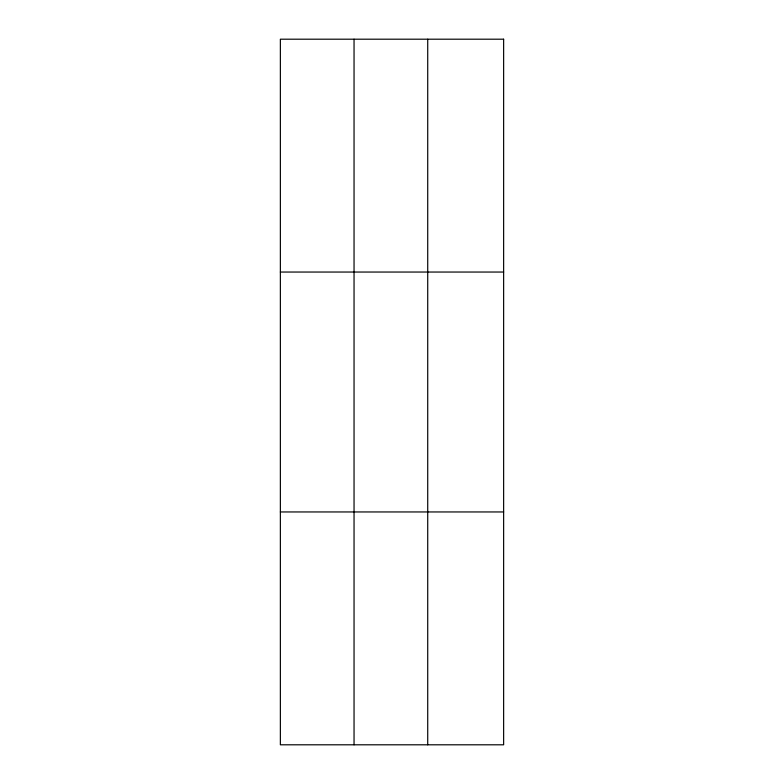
<?xml version="1.0" encoding="UTF-8"?>
<svg xmlns="http://www.w3.org/2000/svg" width="784" height="784" viewBox="0 0 784 784"><rect width="100%" height="100%" fill="white"/><g stroke="black" fill="none" stroke-linecap="round" stroke-linejoin="round"><path stroke-width="1.18" d="M354.045 39.2L354.045 744.8M427.721 39.2L427.721 744.8M280.368 272.048L503.632 272.048M280.368 511.952L503.632 511.952M503.632 39.2L503.632 744.8L280.368 744.8L280.368 39.2L503.632 39.2"/></g></svg>
